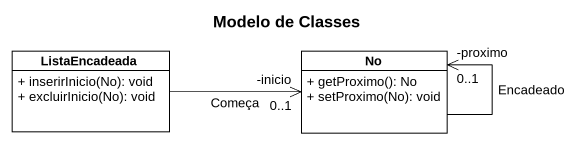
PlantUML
@startuml
title Modelo de Classes
hide circle
hide empty members
skinparam classAttributeIconSize 0
class ListaEncadeada {
  + inserirInicio(No): void
  + excluirInicio(No): void
}
class No {
  + getProximo(): No
  + setProximo(No): void
}
ListaEncadeada -right-> "-inicio\n0..1" No : Começa
No --> "-proximo\n0..1" No : Encadeado
@enduml
